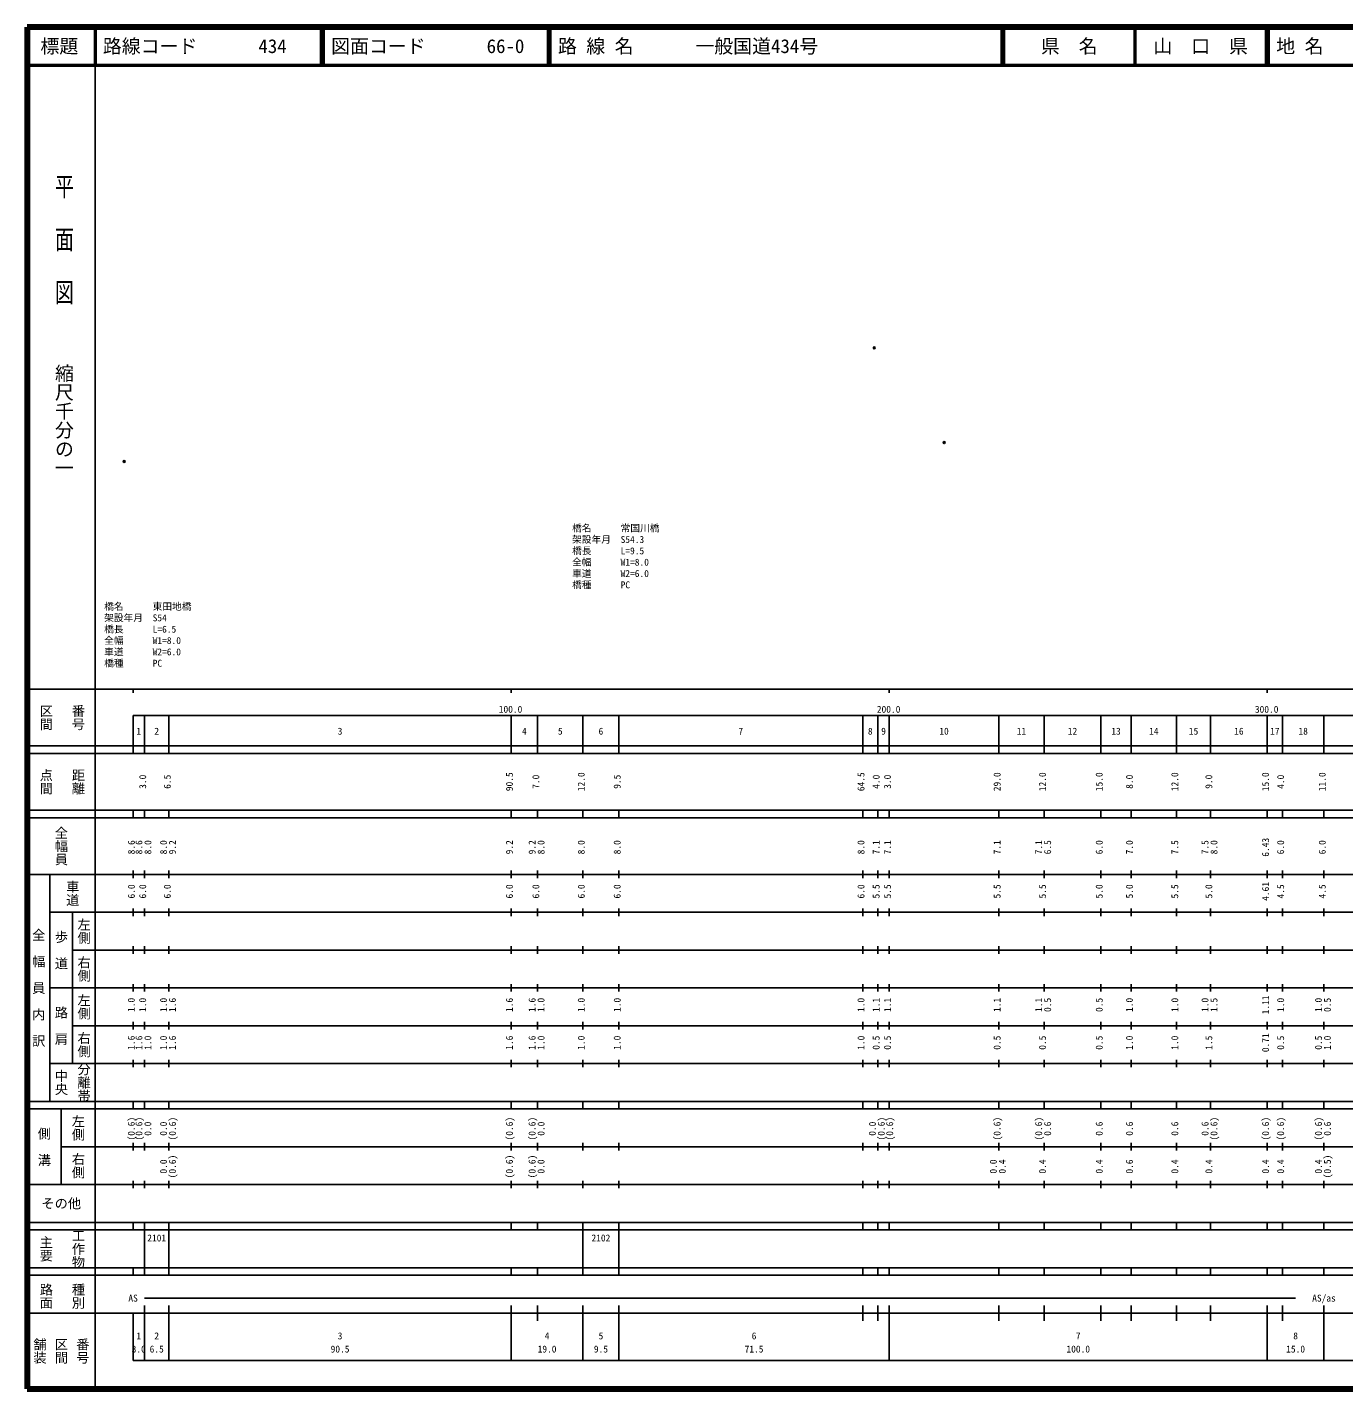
# Model space of a CAD drawing. Units: millimetres on the paper. Extents: x 40 to 680, y 20 to 380.
# Drawn here: x 40 to 388.2, y 20 to 380 of the extents above; entities that cross this region are included whole.
import ezdxf
from ezdxf.enums import TextEntityAlignment as Align

# ---------------------------------------------------------------- set-up
doc = ezdxf.new("R2010")
doc.units = ezdxf.units.MM
doc.header["$PDMODE"] = 32
doc.header["$PDSIZE"] = 0.5
for name, color, linetype in [('M-OTRS', 6, 'Continuous'), ('M-STR-HTXT', 7, 'Continuous'), ('M-TTL-TXT', 7, 'Continuous')]:
    doc.layers.add(name, color=color, linetype=linetype)
for name, color, linetype, lineweight in [('M-TTL', 2, 'Continuous', 140), ('M-TTL-BAND', 7, 'Continuous', 25), ('M-TTL-LINE', 7, 'Continuous', 50)]:
    doc.layers.add(name, color=color, linetype=linetype, lineweight=lineweight)
doc.styles.add('@ＭＳ ゴシック', font='')
doc.styles.add('ＭＳ ゴシック', font='')
doc.styles.get('@ＭＳ ゴシック').set_extended_font_data('@MS Gothic')
doc.styles.get('ＭＳ ゴシック').set_extended_font_data('MS Gothic')

msp = doc.modelspace()

# ---------------------------------------------------------------- linework, layer by layer
at = {"layer": 'M-OTRS'}
for p in [(264.054, 295.223), (282.547, 270.185), (65.668, 265.19)]:
    msp.add_point(p, dxfattribs=at)
at = {"layer": 'M-TTL'}
for p, q in [((40, 380), (40, 20)), ((680, 380), (40, 380)), ((40, 20), (680, 20))]:
    msp.add_line(p, q, dxfattribs=at)
at = {"layer": 'M-TTL-BAND'}
for p, q in [((58, 370), (58, 20)), ((40, 205), (579, 205)), ((68, 205), (68, 204)), ((168, 205), (168, 204)), ((268, 205), (268, 204)), ((368, 205), (368, 204)), ((68, 198), (579, 198)), ((68, 198), (68, 188)), ((71, 188), (71, 198)), ((77.5, 188), (77.5, 198)), ((168, 188), (168, 198)), ((175, 188), (175, 198)), ((187, 188), (187, 198)), ((196.5, 188), (196.5, 198)), ((261, 188), (261, 198)), ((265, 188), (265, 198)), ((268, 188), (268, 198)), ((297, 188), (297, 198)), ((309, 188), (309, 198)), ((324, 188), (324, 198)), ((332, 188), (332, 198)), ((344, 188), (344, 198)), ((353, 188), (353, 198)), ((368, 188), (368, 198)), ((372, 188), (372, 198)), ((383, 188), (383, 198)), ((40, 190), (579, 190)), ((40, 188), (579, 188)), ((40, 173), (579, 173)), ((68, 171), (68, 173)), ((71, 171), (71, 173)), ((77.5, 171), (77.5, 173)), ((168, 171), (168, 173)), ((175, 171), (175, 173)), ((187, 171), (187, 173)), ((196.5, 171), (196.5, 173)), ((261, 171), (261, 173)), ((265, 171), (265, 173)), ((268, 171), (268, 173)), ((297, 171), (297, 173)), ((309, 171), (309, 173)), ((324, 171), (324, 173)), ((332, 171), (332, 173)), ((344, 171), (344, 173)), ((353, 171), (353, 173)), ((368, 171), (368, 173)), ((372, 171), (372, 173)), ((383, 171), (383, 173)), ((40, 171), (579, 171)), ((40, 156), (579, 156)), ((46, 96), (46, 156)), ((68, 155), (68, 157)), ((71, 155), (71, 157)), ((77.5, 155), (77.5, 157)), ((168, 155), (168, 157)), ((175, 155), (175, 157)), ((187, 155), (187, 157)), ((196.5, 155), (196.5, 157)), ((261, 155), (261, 157)), ((265, 155), (265, 157)), ((268, 155), (268, 157)), ((297, 155), (297, 157)), ((309, 155), (309, 157)), ((324, 155), (324, 157)), ((332, 155), (332, 157)), ((344, 155), (344, 157)), ((353, 155), (353, 157)), ((368, 155), (368, 157)), ((372, 155), (372, 157)), ((383, 155), (383, 157)), ((46, 146), (579, 146)), ((52, 146), (52, 106)), ((68, 145), (68, 147)), ((71, 145), (71, 147)), ((77.5, 145), (77.5, 147)), ((168, 145), (168, 147)), ((175, 145), (175, 147)), ((187, 145), (187, 147)), ((196.5, 145), (196.5, 147)), ((261, 145), (261, 147)), ((265, 145), (265, 147)), ((268, 145), (268, 147)), ((297, 145), (297, 147)), ((309, 145), (309, 147)), ((324, 145), (324, 147)), ((332, 145), (332, 147)), ((344, 145), (344, 147)), ((353, 145), (353, 147)), ((368, 145), (368, 147)), ((372, 145), (372, 147)), ((383, 145), (383, 147)), ((68, 135), (68, 137)), ((71, 135), (71, 137)), ((77.5, 135), (77.5, 137)), ((168, 135), (168, 137)), ((175, 135), (175, 137)), ((187, 135), (187, 137)), ((196.5, 135), (196.5, 137)), ((261, 135), (261, 137)), ((265, 135), (265, 137)), ((268, 135), (268, 137)), ((297, 135), (297, 137)), ((309, 135), (309, 137)), ((324, 135), (324, 137)), ((332, 135), (332, 137)), ((344, 135), (344, 137)), ((353, 135), (353, 137)), ((368, 135), (368, 137)), ((372, 135), (372, 137)), ((383, 135), (383, 137)), ((52, 136), (579, 136)), ((46, 126), (579, 126)), ((68, 125), (68, 127)), ((71, 125), (71, 127)), ((77.5, 125), (77.5, 127)), ((168, 125), (168, 127)), ((175, 125), (175, 127)), ((187, 125), (187, 127)), ((196.5, 125), (196.5, 127)), ((261, 125), (261, 127)), ((265, 125), (265, 127)), ((268, 125), (268, 127)), ((297, 125), (297, 127)), ((309, 125), (309, 127)), ((324, 125), (324, 127)), ((332, 125), (332, 127)), ((344, 125), (344, 127)), ((353, 125), (353, 127)), ((368, 125), (368, 127)), ((372, 125), (372, 127)), ((383, 125), (383, 127)), ((52, 116), (579, 116)), ((68, 115), (68, 117)), ((71, 115), (71, 117)), ((77.5, 115), (77.5, 117)), ((168, 115), (168, 117)), ((175, 115), (175, 117)), ((187, 115), (187, 117)), ((196.5, 115), (196.5, 117)), ((261, 115), (261, 117)), ((265, 115), (265, 117)), ((268, 115), (268, 117)), ((297, 115), (297, 117)), ((309, 115), (309, 117)), ((324, 115), (324, 117)), ((332, 115), (332, 117)), ((344, 115), (344, 117)), ((353, 115), (353, 117)), ((368, 115), (368, 117)), ((372, 115), (372, 117)), ((383, 115), (383, 117)), ((46, 106), (579, 106)), ((68, 105), (68, 107)), ((71, 105), (71, 107)), ((77.5, 105), (77.5, 107)), ((168, 105), (168, 107)), ((175, 105), (175, 107)), ((187, 105), (187, 107)), ((196.5, 105), (196.5, 107)), ((261, 105), (261, 107)), ((265, 105), (265, 107)), ((268, 105), (268, 107)), ((297, 105), (297, 107)), ((309, 105), (309, 107)), ((324, 105), (324, 107)), ((332, 105), (332, 107)), ((344, 105), (344, 107)), ((353, 105), (353, 107)), ((368, 105), (368, 107)), ((372, 105), (372, 107)), ((383, 105), (383, 107)), ((40, 96), (579, 96)), ((40, 94), (579, 94)), ((49, 94), (49, 74)), ((68, 94), (68, 96)), ((71, 94), (71, 96)), ((77.5, 94), (77.5, 96)), ((168, 94), (168, 96)), ((175, 94), (175, 96)), ((187, 94), (187, 96)), ((196.5, 94), (196.5, 96)), ((261, 94), (261, 96)), ((265, 94), (265, 96)), ((268, 94), (268, 96)), ((297, 94), (297, 96)), ((309, 94), (309, 96)), ((324, 94), (324, 96)), ((332, 94), (332, 96)), ((344, 94), (344, 96)), ((353, 94), (353, 96)), ((368, 94), (368, 96)), ((372, 94), (372, 96)), ((383, 94), (383, 96)), ((49, 84), (579, 84)), ((68, 83), (68, 85)), ((71, 83), (71, 85)), ((77.5, 83), (77.5, 85)), ((168, 83), (168, 85)), ((175, 83), (175, 85)), ((187, 83), (187, 85)), ((196.5, 83), (196.5, 85)), ((261, 83), (261, 85)), ((265, 83), (265, 85)), ((268, 83), (268, 85)), ((297, 83), (297, 85)), ((309, 83), (309, 85)), ((324, 83), (324, 85)), ((332, 83), (332, 85)), ((344, 83), (344, 85)), ((353, 83), (353, 85)), ((368, 83), (368, 85)), ((372, 83), (372, 85)), ((383, 83), (383, 85)), ((40, 74), (579, 74)), ((68, 73), (68, 75)), ((71, 73), (71, 75)), ((77.5, 73), (77.5, 75)), ((168, 73), (168, 75)), ((175, 73), (175, 75)), ((187, 73), (187, 75)), ((196.5, 73), (196.5, 75)), ((261, 73), (261, 75)), ((265, 73), (265, 75)), ((268, 73), (268, 75)), ((297, 73), (297, 75)), ((309, 73), (309, 75)), ((324, 73), (324, 75)), ((332, 73), (332, 75)), ((344, 73), (344, 75)), ((353, 73), (353, 75)), ((368, 73), (368, 75)), ((372, 73), (372, 75)), ((383, 73), (383, 75)), ((40, 64), (579, 64)), ((40, 62), (579, 62)), ((68, 62), (68, 64)), ((71, 62), (71, 64)), ((71, 52), (71, 62)), ((77.5, 62), (77.5, 64)), ((77.5, 52), (77.5, 62)), ((168, 62), (168, 64)), ((175, 62), (175, 64)), ((187, 62), (187, 64)), ((187, 52), (187, 62)), ((196.5, 62), (196.5, 64)), ((196.5, 52), (196.5, 62)), ((261, 62), (261, 64)), ((265, 62), (265, 64)), ((268, 62), (268, 64)), ((297, 62), (297, 64)), ((309, 62), (309, 64)), ((324, 62), (324, 64)), ((332, 62), (332, 64)), ((344, 62), (344, 64)), ((353, 62), (353, 64)), ((368, 62), (368, 64)), ((372, 62), (372, 64)), ((383, 62), (383, 64)), ((40, 52), (579, 52)), ((68, 50), (68, 52)), ((71, 50), (71, 52)), ((77.5, 50), (77.5, 52)), ((168, 50), (168, 52)), ((175, 50), (175, 52)), ((187, 50), (187, 52)), ((196.5, 50), (196.5, 52)), ((261, 50), (261, 52)), ((265, 50), (265, 52)), ((268, 50), (268, 52)), ((297, 50), (297, 52)), ((309, 50), (309, 52)), ((324, 50), (324, 52)), ((332, 50), (332, 52)), ((344, 50), (344, 52)), ((353, 50), (353, 52)), ((368, 50), (368, 52)), ((372, 50), (372, 52)), ((383, 50), (383, 52)), ((40, 50), (579, 50)), ((71, 44), (375.5, 44)), ((40, 40), (579, 40)), ((68, 40), (68, 27.5)), ((71, 27.5), (71, 42)), ((77.5, 27.5), (77.5, 42)), ((168, 27.5), (168, 42)), ((175, 38), (175, 42)), ((187, 27.5), (187, 42)), ((196.5, 27.5), (196.5, 42)), ((261, 38), (261, 42)), ((265, 38), (265, 42)), ((268, 27.5), (268, 42)), ((297, 38), (297, 42)), ((309, 38), (309, 42)), ((324, 38), (324, 42)), ((332, 38), (332, 42)), ((344, 38), (344, 42)), ((353, 38), (353, 42)), ((368, 27.5), (368, 42)), ((372, 38), (372, 42)), ((383, 27.5), (383, 42)), ((68, 27.5), (579, 27.5))]:
    msp.add_line(p, q, dxfattribs=at)
at = {"layer": 'M-TTL-LINE'}
for p, q in [((58, 380), (58, 370)), ((117.75, 380), (117.75, 370)), ((118.25, 380), (118.25, 370)), ((177.75, 380), (177.75, 370)), ((178.25, 380), (178.25, 370)), ((297.75, 380), (297.75, 370)), ((298.25, 380), (298.25, 370)), ((333, 380), (333, 370)), ((367.75, 380), (367.75, 370)), ((368.25, 380), (368.25, 370)), ((40, 370), (680, 370))]:
    msp.add_line(p, q, dxfattribs=at)

# ---------------------------------------------------------------- texts
at = {"layer": 'M-STR-HTXT', "style": 'ＭＳ ゴシック'}
for s, p in [('橋名\u3000\u3000\u3000常国川橋', (184.125, 246.093)), ('架設年月\u3000S54.3', (184.125, 243.093)), ('橋長\u3000\u3000\u3000L=9.5', (184.125, 240.093)), ('全幅\u3000\u3000\u3000W1=8.0', (184.125, 237.093)), ('車道\u3000\u3000\u3000W2=6.0', (184.125, 234.093)), ('橋種\u3000\u3000\u3000PC', (184.125, 231.093)), ('橋名\u3000\u3000\u3000東田地橋', (60.352, 225.375)), ('架設年月\u3000S54', (60.352, 222.375)), ('橋長\u3000\u3000\u3000L=6.5', (60.352, 219.375)), ('全幅\u3000\u3000\u3000W1=8.0', (60.352, 216.375)), ('車道\u3000\u3000\u3000W2=6.0', (60.352, 213.375)), ('橋種\u3000\u3000\u3000PC', (60.352, 210.375))]:
    msp.add_text(s, height=1.833, dxfattribs=at).set_placement(p, align=Align.BOTTOM_LEFT)
at = {"layer": 'M-TTL-BAND', "style": '@ＭＳ ゴシック', "width": 1.4}
msp.add_text('平  面  図', height=3.666, rotation=270, dxfattribs=at).set_placement((49.777, 306.475), align=Align.MIDDLE_RIGHT)
at = {"layer": 'M-TTL-BAND', "style": '@ＭＳ ゴシック'}
msp.add_text('縮尺千分の一', height=3.666, rotation=270, dxfattribs=at).set_placement((49.777, 261.03), align=Align.MIDDLE_RIGHT)
for s, p in [('区間', (45, 197.5)), ('番号', (53.5, 197.5)), ('点間', (45, 180.5)), ('距離', (53.5, 180.5)), ('全幅員', (49, 163.5)), ('車道', (52, 151)), ('左側', (55, 141)), ('全\u3000幅\u3000員\u3000内\u3000訳', (43, 126)), ('歩\u3000道', (49, 136)), ('右側', (55, 131)), ('左側', (55, 121)), ('路\u3000肩', (49, 116)), ('右側', (55, 111)), ('分離帯', (55, 101)), ('中央', (49, 101)), ('左側', (53.5, 89)), ('側\u3000溝', (44.5, 84)), ('右側', (53.5, 79)), ('工作物', (53.5, 57)), ('主要', (45, 57)), ('路面', (45, 44.5)), ('種別', (53.5, 44.5)), ('舗装', (43.333, 30)), ('区間', (49, 30)), ('番号', (54.667, 30))]:
    msp.add_text(s, height=2.566, rotation=270, dxfattribs=at).set_placement(p, align=Align.MIDDLE_CENTER)
at = {"layer": 'M-TTL-BAND', "style": 'ＭＳ ゴシック'}
for s, p in [('100.0', (167.844, 198.195)), ('200.0', (267.844, 198.195)), ('300.0', (367.844, 198.195)), ('1', (69.5, 192.405)), ('2', (74.25, 192.405)), ('3', (122.75, 192.405)), ('4', (171.5, 192.405)), ('5', (181, 192.405)), ('6', (191.75, 192.405)), ('7', (228.75, 192.405)), ('8', (263, 192.405)), ('9', (266.5, 192.405)), ('10', (282.5, 192.405)), ('11', (303, 192.405)), ('12', (316.5, 192.405)), ('13', (328, 192.405)), ('14', (338, 192.405)), ('15', (348.5, 192.405)), ('16', (360.5, 192.405)), ('17', (370, 192.405)), ('18', (377.5, 192.405)), ('AS', (68, 42.5)), ('AS/as', (383, 42.5)), ('1', (69.5, 32.523)), ('2', (74.25, 32.523)), ('3', (122.75, 32.523)), ('4', (177.5, 32.523)), ('5', (191.75, 32.523)), ('6', (232.25, 32.523)), ('7', (318, 32.523)), ('8', (375.5, 32.523)), ('3.0', (69.5, 29.033)), ('6.5', (74.25, 29.033)), ('90.5', (122.75, 29.033)), ('19.0', (177.5, 29.033)), ('9.5', (191.75, 29.033)), ('71.5', (232.25, 29.033)), ('100.0', (318, 29.033)), ('15.0', (375.5, 29.033))]:
    msp.add_text(s, height=1.833, dxfattribs=at).set_placement(p, align=Align.BOTTOM_CENTER)
for s, p in [('3.0', (72, 180.5)), ('6.5', (78.5, 180.5)), ('90.5', (169, 180.5)), ('7.0', (176, 180.5)), ('12.0', (188, 180.5)), ('9.5', (197.5, 180.5)), ('64.5', (262, 180.5)), ('4.0', (266, 180.5)), ('3.0', (269, 180.5)), ('29.0', (298, 180.5)), ('12.0', (310, 180.5)), ('15.0', (325, 180.5)), ('8.0', (333, 180.5)), ('12.0', (345, 180.5)), ('9.0', (354, 180.5)), ('15.0', (369, 180.5)), ('4.0', (373, 180.5)), ('11.0', (384, 180.5)), ('8.6', (69, 163.174)), ('8.6', (71, 163.174)), ('8.0', (73.37, 163.174)), ('8.0', (77.5, 163.174)), ('9.2', (79.87, 163.174)), ('9.2', (169, 163.174)), ('9.2', (175, 163.174)), ('8.0', (177.37, 163.174)), ('8.0', (188, 163.174)), ('8.0', (197.5, 163.174)), ('8.0', (262, 163.174)), ('7.1', (266, 163.174)), ('7.1', (269, 163.174)), ('7.1', (298, 163.174)), ('7.1', (309, 163.174)), ('6.5', (311.37, 163.174)), ('6.0', (325, 163.174)), ('7.0', (333, 163.174)), ('7.5', (345, 163.174)), ('7.5', (353, 163.174)), ('8.0', (355.37, 163.174)), ('6.43', (369, 163.174)), ('6.0', (373, 163.174)), ('6.0', (384, 163.174)), ('6.0', (69, 151.5)), ('6.0', (72, 151.5)), ('6.0', (78.5, 151.5)), ('6.0', (169, 151.5)), ('6.0', (176, 151.5)), ('6.0', (188, 151.5)), ('6.0', (197.5, 151.5)), ('6.0', (262, 151.5)), ('5.5', (266, 151.5)), ('5.5', (269, 151.5)), ('5.5', (298, 151.5)), ('5.5', (310, 151.5)), ('5.0', (325, 151.5)), ('5.0', (333, 151.5)), ('5.5', (345, 151.5)), ('5.0', (354, 151.5)), ('4.61', (369, 151.5)), ('4.5', (373, 151.5)), ('4.5', (384, 151.5)), ('1.0', (69, 121.5)), ('1.0', (72, 121.5)), ('1.0', (77.5, 121.5)), ('1.6', (79.87, 121.5)), ('1.6', (169, 121.5)), ('1.6', (175, 121.5)), ('1.0', (177.37, 121.5)), ('1.0', (188, 121.5)), ('1.0', (197.5, 121.5)), ('1.0', (262, 121.5)), ('1.1', (266, 121.5)), ('1.1', (269, 121.5)), ('1.1', (298, 121.5)), ('1.1', (309, 121.5)), ('0.5', (311.37, 121.5)), ('0.5', (325, 121.5)), ('1.0', (333, 121.5)), ('1.0', (345, 121.5)), ('1.0', (353, 121.5)), ('1.5', (355.37, 121.5)), ('1.11', (369, 121.5)), ('1.0', (373, 121.5)), ('1.0', (383, 121.5)), ('0.5', (385.37, 121.5)), ('1.6', (69, 111.5)), ('1.6', (71, 111.5)), ('1.0', (73.37, 111.5)), ('1.0', (77.5, 111.5)), ('1.6', (79.87, 111.5)), ('1.6', (169, 111.5)), ('1.6', (175, 111.5)), ('1.0', (177.37, 111.5)), ('1.0', (188, 111.5)), ('1.0', (197.5, 111.5)), ('1.0', (262, 111.5)), ('0.5', (266, 111.5)), ('0.5', (269, 111.5)), ('0.5', (298, 111.5)), ('0.5', (310, 111.5)), ('0.5', (325, 111.5)), ('1.0', (333, 111.5)), ('1.0', (345, 111.5)), ('1.5', (354, 111.5)), ('0.71', (369, 111.5)), ('0.5', (373, 111.5)), ('0.5', (383, 111.5)), ('1.0', (385.37, 111.5)), ('(0.6)', (69, 88.764)), ('(0.6)', (71, 88.764)), ('0.0', (73.37, 88.764)), ('0.0', (77.5, 88.764)), ('(0.6)', (79.87, 88.764)), ('(0.6)', (169, 88.764)), ('(0.6)', (175, 88.764)), ('0.0', (177.37, 88.764)), ('0.0', (265, 88.764)), ('(0.6)', (267.37, 88.764)), ('(0.6)', (269.59, 88.764)), ('(0.6)', (298, 88.764)), ('(0.6)', (309, 88.764)), ('0.6', (311.37, 88.764)), ('0.6', (325, 88.764)), ('0.6', (333, 88.764)), ('0.6', (345, 88.764)), ('0.6', (353, 88.764)), ('(0.6)', (355.37, 88.764)), ('(0.6)', (369, 88.764)), ('(0.6)', (373, 88.764)), ('(0.6)', (383, 88.764)), ('0.6', (385.37, 88.764)), ('0.0', (77.5, 78.764)), ('(0.6)', (79.87, 78.764)), ('(0.6)', (169, 78.764)), ('(0.6)', (175, 78.764)), ('0.0', (177.37, 78.764)), ('0.0', (297, 78.764)), ('0.4', (299.37, 78.764)), ('0.4', (310, 78.764)), ('0.4', (325, 78.764)), ('0.6', (333, 78.764)), ('0.4', (345, 78.764)), ('0.4', (354, 78.764)), ('0.4', (369, 78.764)), ('0.4', (373, 78.764)), ('0.4', (383, 78.764)), ('(0.5)', (385.37, 78.764))]:
    msp.add_text(s, height=1.833, rotation=90, dxfattribs=at).set_placement(p, align=Align.BOTTOM_CENTER)
msp.add_text('その他', height=2.566, dxfattribs=at).set_placement((49, 69), align=Align.MIDDLE_CENTER)
for s, p in [('2101', (71.75, 58.405)), ('2102', (189.25, 58.405))]:
    msp.add_text(s, height=1.833, dxfattribs=at).set_placement(p, align=Align.BOTTOM_LEFT)
at = {"layer": 'M-TTL-TXT', "style": 'ＭＳ ゴシック'}
for s, p in [('標題', (48.5, 375)), ('県\u3000名', (315.625, 375)), ('山\u3000口\u3000県', (350.375, 375))]:
    msp.add_text(s, height=3.666, dxfattribs=at).set_placement(p, align=Align.MIDDLE_CENTER)
for s, p in [('路線コード', (60, 375)), ('434', (101.142, 375)), ('図面コード', (120.38, 375)), ('66-0', (161.521, 375)), ('路 線 名', (180.38, 375)), ('一般国道434号', (216.734, 375)), ('地 名', (370.38, 375))]:
    msp.add_text(s, height=3.666, dxfattribs=at).set_placement(p, align=Align.MIDDLE_LEFT)

doc.saveas('drawing.dxf')
